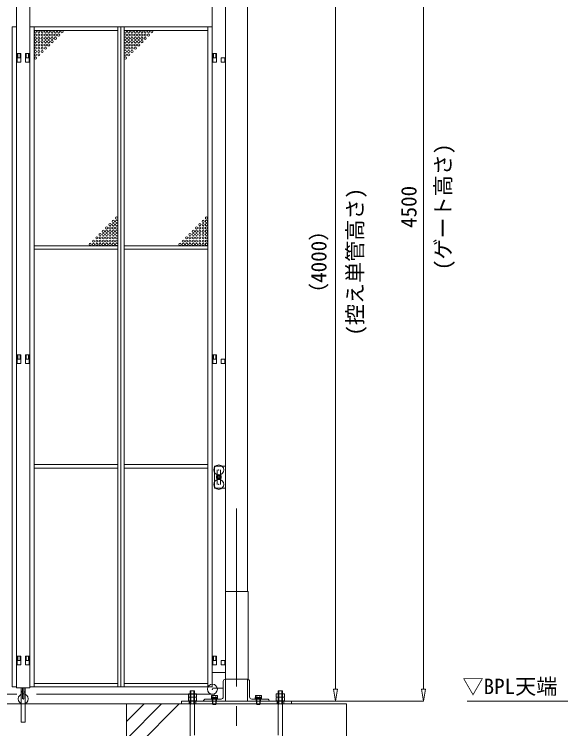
# Model space of a CAD drawing. Units: millimetres, scale not verified. Extents: x -10075 to 10075, y -16938 to 16938.
# Drawn here: x 615 to 3099, y 6100 to 9351 of the extents above; entities that cross this region are included whole.
import ezdxf
from ezdxf.enums import TextEntityAlignment as Align

# ---------------------------------------------------------------- set-up
doc = ezdxf.new("R2010")
doc.units = ezdxf.units.MM
doc.header["$LTSCALE"] = 90
doc.header["$PDMODE"] = 32
doc.header["$PDSIZE"] = 45
for name, pattern in [('CHAIN2', [12, 9, -1, 1, -1]), ('DASHED1', [1.8, 1.2, -0.6]), ('DOUBLE_CHAIN2', [12.8, 9, -1, 0.6, -0.6, 0.6, -1])]:
    doc.linetypes.add(name, pattern=pattern)
for name, color, linetype, lineweight in [('0-2_ACCG-3018', 134, 'Continuous', 18), ('0-5_ﾍﾞｰｽﾗｲﾝ', 134, 'Continuous', 18), ('0-6_ﾎﾞﾙﾄ類', 134, 'Continuous', 18), ('0-8_ﾜｲﾔｰﾛｰﾌﾟ', 134, 'DOUBLE_CHAIN2', 18), ('0-A_基礎工事用PCA大', 134, 'Continuous', 18), ('0-C_寸法', 134, 'Continuous', 18), ('0-D_側固定棒', 134, 'Continuous', 18), ('1-1_中央走行棒', 134, 'Continuous', 18), ('1-6_通芯', 134, 'CHAIN2', 18), ('1-9_標準ﾊﾟﾈﾙ', 134, 'Continuous', 18), ('1-A_標準柱', 134, 'Continuous', 18), ('1-B_文字', 134, 'Continuous', 18), ('1-C_落とし棒', 134, 'Continuous', 18)]:
    doc.layers.add(name, color=color, linetype=linetype, lineweight=lineweight)
doc.styles.add('ＭＳ ゴシック', font='')
doc.styles.get('ＭＳ ゴシック').set_extended_font_data('MS Gothic')

msp = doc.modelspace()

# ---------------------------------------------------------------- linework, layer by layer
at = {"layer": '0-2_ACCG-3018'}
for centre in [(711.59, 9271.56), (726.59, 9271.56), (741.59, 9271.56), (756.58, 9271.56), (771.59, 9271.56), (786.59, 9271.56), (801.58, 9271.56), (816.59, 9271.56), (831.59, 9271.56), (1120.09, 9271.56), (1135.09, 9271.56), (1150.09, 9271.56), (1165.09, 9271.56), (1180.09, 9271.56), (1195.09, 9271.56), (1210.09, 9271.56), (1225.09, 9271.56), (1240.09, 9271.56), (711.59, 9256.56), (711.59, 9241.56), (726.59, 9256.56), (726.59, 9241.56), (741.59, 9256.56), (741.59, 9241.56), (756.58, 9256.56), (756.58, 9241.56), (771.59, 9256.56), (771.59, 9241.56), (786.59, 9256.56), (786.59, 9241.56), (801.58, 9256.56), (801.58, 9241.56), (816.59, 9256.56), (1120.09, 9256.56), (1120.09, 9241.56), (1135.09, 9256.56), (1135.09, 9241.56), (1150.09, 9256.56), (1150.09, 9241.56), (1165.09, 9256.56), (1165.09, 9241.56), (1180.09, 9256.56), (1180.09, 9241.56), (1195.09, 9256.56), (1195.09, 9241.56), (1210.09, 9256.56), (1210.09, 9241.56), (1225.09, 9256.56), (711.59, 9226.56), (711.59, 9211.56), (711.59, 9196.56), (726.59, 9226.56), (726.59, 9211.56), (726.59, 9196.56), (741.59, 9226.56), (741.59, 9211.56), (741.59, 9196.56), (756.58, 9226.56), (756.58, 9211.56), (756.58, 9196.56), (771.59, 9226.56), (771.59, 9211.56), (786.59, 9226.56), (1120.09, 9226.56), (1120.09, 9211.56), (1120.09, 9196.56), (1135.09, 9226.56), (1135.09, 9211.56), (1135.09, 9196.56), (1150.09, 9226.56), (1150.09, 9211.56), (1150.09, 9196.56), (1165.09, 9226.56), (1165.09, 9211.56), (1165.09, 9196.56), (1180.09, 9226.56), (1180.09, 9211.56), (1195.09, 9226.56), (711.59, 9181.56), (711.59, 9166.56), (726.59, 9181.56), (726.59, 9166.56), (741.59, 9181.56), (1120.09, 9181.56), (1120.09, 9166.56), (1135.09, 9181.56), (1135.09, 9166.56), (1150.09, 9181.56), (711.59, 9151.56), (1120.09, 9151.56), (1080.09, 8423.56), (1488.59, 8423.56), (1050.09, 8393.56), (1065.09, 8408.56), (1065.09, 8393.56), (1080.09, 8408.56), (1080.09, 8393.56), (1458.58, 8393.56), (1473.59, 8408.56), (1473.59, 8393.56), (1488.59, 8408.56), (1488.59, 8393.56), (1020.09, 8363.56), (1035.09, 8378.56), (1035.09, 8363.56), (1050.09, 8378.56), (1050.09, 8363.56), (1065.09, 8378.56), (1065.09, 8363.56), (1080.09, 8378.56), (1080.09, 8363.56), (1428.59, 8363.56), (1443.59, 8378.56), (1443.59, 8363.56), (1458.58, 8378.56), (1458.58, 8363.56), (1473.59, 8378.56), (1473.59, 8363.56), (1488.59, 8378.56), (1488.59, 8363.56), (975.09, 8318.56), (990.09, 8333.56), (990.09, 8318.56), (1005.09, 8348.56), (1005.09, 8333.56), (1005.09, 8318.56), (1020.09, 8348.56), (1020.09, 8333.56), (1020.09, 8318.56), (1035.09, 8348.56), (1035.09, 8333.56), (1035.09, 8318.56), (1050.09, 8348.56), (1050.09, 8333.56), (1050.09, 8318.56), (1065.09, 8348.56), (1065.09, 8333.56), (1065.09, 8318.56), (1080.09, 8348.56), (1080.09, 8333.56), (1080.09, 8318.56), (1383.59, 8318.56), (1398.59, 8333.56), (1398.59, 8318.56), (1413.59, 8348.56), (1413.59, 8333.56), (1413.59, 8318.56), (1428.59, 8348.56), (1428.59, 8333.56), (1428.59, 8318.56), (1443.59, 8348.56), (1443.59, 8333.56), (1443.59, 8318.56), (1458.58, 8348.56), (1458.58, 8333.56), (1458.58, 8318.56), (1473.59, 8348.56), (1473.59, 8333.56), (1473.59, 8318.56), (1488.59, 8348.56), (1488.59, 8333.56), (1488.59, 8318.56), (960.09, 8303.56), (975.09, 8303.56), (990.09, 8303.56), (1005.09, 8303.56), (1020.09, 8303.56), (1035.09, 8303.56), (1050.09, 8303.56), (1065.09, 8303.56), (1080.09, 8303.56), (1368.59, 8303.56), (1383.59, 8303.56), (1398.59, 8303.56), (1413.59, 8303.56), (1428.59, 8303.56), (1443.59, 8303.56), (1458.58, 8303.56), (1473.59, 8303.56), (1488.59, 8303.56)]:
    msp.add_circle(centre, 5, dxfattribs=at)
at = {"layer": '0-5_ﾍﾞｰｽﾗｲﾝ'}
for p, q in [((-9675.16, 6212.5), (2124.84, 6212.5)), ((1874.83, 6224.5), (2474.84, 6224.5)), ((4324.84, 6224.5), (2673.77, 6224.5))]:
    msp.add_line(p, q, dxfattribs=at)
at = {"layer": '0-6_ﾎﾞﾙﾄ類'}
for p, q in [((1415.31, 6244.53), (1415.31, 6259.1)), ((1434.37, 6244.53), (1434.37, 6259.1)), ((1513.01, 6251.5), (1511.17, 6250.45)), ((1511.17, 6250.45), (1511.17, 6241.7)), ((1513.01, 6251.5), (1536.68, 6251.5)), ((1518, 6250.45), (1518, 6241.7)), ((1531.67, 6250.45), (1531.67, 6241.7)), ((1536.68, 6251.5), (1538.51, 6250.45)), ((1538.51, 6250.45), (1538.51, 6241.7)), ((1713.01, 6251.5), (1711.17, 6250.45)), ((1711.17, 6250.45), (1711.17, 6241.7)), ((1713.01, 6251.5), (1736.68, 6251.5)), ((1718.01, 6250.45), (1718.01, 6241.7)), ((1731.67, 6250.45), (1731.67, 6241.7)), ((1736.68, 6251.5), (1738.5, 6250.45)), ((1738.5, 6250.45), (1738.5, 6241.7)), ((1815.32, 6244.53), (1815.32, 6259.1)), ((1834.36, 6244.53), (1834.36, 6259.1)), ((1415.31, 6241.67), (1415.31, 6227.1)), ((1434.37, 6241.67), (1434.37, 6227.1)), ((1511.17, 6241.7), (1538.51, 6241.7)), ((1513.59, 6241.5), (1536.08, 6241.5)), ((1516.84, 6212.5), (1516.84, 6234.5)), ((1516.84, 6212.5), (1518.07, 6209.7)), ((1518.07, 6209.7), (1518.07, 6234.5)), ((1523.65, 6238.5), (1524.72, 6234.5)), ((1524.96, 6238.5), (1526.03, 6234.5)), ((1532.84, 6212.5), (1532.84, 6234.5)), ((1711.17, 6241.7), (1738.5, 6241.7)), ((1713.59, 6241.5), (1736.08, 6241.5)), ((1716.84, 6212.5), (1716.84, 6234.5)), ((1716.84, 6212.5), (1718.06, 6209.7)), ((1718.06, 6209.7), (1718.06, 6234.5)), ((1723.64, 6238.5), (1724.71, 6234.5)), ((1724.97, 6238.5), (1726.04, 6234.5)), ((1732.84, 6212.5), (1732.84, 6234.5)), ((1815.32, 6241.67), (1815.32, 6227.1)), ((1834.36, 6241.67), (1834.36, 6227.1))]:
    msp.add_line(p, q, dxfattribs=at)
for points in [[(1406.37, 6244.53), (1406.37, 6259.1), (1443.31, 6259.1), (1443.31, 6244.53), (1440.84, 6243.1), (1408.84, 6243.1)], [(1406.37, 6241.67), (1406.37, 6227.1), (1443.31, 6227.1), (1443.31, 6241.67), (1440.84, 6243.1), (1408.84, 6243.1)], [(1806.36, 6244.53), (1806.36, 6259.1), (1843.32, 6259.1), (1843.32, 6244.53), (1840.84, 6243.1), (1808.84, 6243.1)], [(1806.36, 6241.67), (1806.36, 6227.1), (1843.32, 6227.1), (1843.32, 6241.67), (1840.84, 6243.1), (1808.84, 6243.1)], [(1406.84, 6227.1), (1442.84, 6227.1), (1442.84, 6224.5), (1406.84, 6224.5)], [(1538.84, 6241.5), (1538.84, 6238.5), (1510.84, 6238.5), (1510.84, 6241.5)], [(1510.84, 6238.5), (1538.84, 6238.5), (1538.84, 6234.5), (1510.84, 6234.5)], [(1738.84, 6241.5), (1738.84, 6238.5), (1710.84, 6238.5), (1710.84, 6241.5)], [(1710.84, 6238.5), (1738.84, 6238.5), (1738.84, 6234.5), (1710.84, 6234.5)], [(1806.84, 6227.1), (1842.84, 6227.1), (1842.84, 6224.5), (1806.84, 6224.5)]]:
    msp.add_lwpolyline(points, close=True, dxfattribs=at)
for points in [[(1516.84, 6212.5), (1532.84, 6212.5), (1531.61, 6209.7)], [(1518.07, 6209.7), (1531.61, 6209.7), (1531.61, 6234.5)], [(1716.84, 6212.5), (1732.84, 6212.5), (1731.61, 6209.7)], [(1718.06, 6209.7), (1731.61, 6209.7), (1731.61, 6234.5)]]:
    msp.add_lwpolyline(points, dxfattribs=at)
for centre, radius, start, end in [((1410.84, 6252.28), 8.96, 240.0064, 300.0064), ((1410.84, 6233.92), 8.96, 60.0064, 120.0064), ((1424.84, 6210.65), 32.45, 72.93497, 107.07105), ((1424.84, 6275.56), 32.45, 252.93497, 287.07105), ((1438.84, 6252.27), 8.95, 239.98131, 300.0315), ((1438.84, 6233.93), 8.95, 59.98131, 120.0315), ((1514.59, 6245.45), 6.05, 55.616, 124.384), ((1524.84, 6228.89), 22.62, 72.412, 107.588), ((1535.09, 6245.45), 6.05, 55.616, 124.384), ((1714.59, 6245.45), 6.05, 55.616, 124.384), ((1724.84, 6228.89), 22.62, 72.412, 107.588), ((1735.09, 6245.45), 6.05, 55.616, 124.384), ((1810.84, 6252.28), 8.96, 240.0064, 300.0064), ((1810.84, 6233.92), 8.96, 60.0064, 120.0064), ((1824.84, 6210.65), 32.45, 72.93497, 107.07105), ((1824.84, 6275.56), 32.45, 252.93497, 287.07105), ((1838.84, 6252.27), 8.95, 239.98131, 300.0315), ((1838.84, 6233.93), 8.95, 59.98131, 120.0315), ((1513.59, 6241.7), 0.198, 180, 270), ((1536.08, 6241.7), 0.198, 270, 0), ((1713.59, 6241.7), 0.198, 180, 270), ((1736.08, 6241.7), 0.198, 270, 0)]:
    msp.add_arc(centre, radius, start, end, dxfattribs=at)
at = {"layer": '0-8_ﾜｲﾔｰﾛｰﾌﾟ'}
msp.add_line((1526.44, 6257.5), (-8276.76, 6257.5), dxfattribs=at)
at = {"layer": '0-A_基礎工事用PCA大'}
for p, q in [((1124.84, 5972.5), (1364.84, 6212.5)), ((1124.84, 6052.5), (1284.84, 6212.5)), ((1124.84, 6132.5), (1204.84, 6212.5))]:
    msp.add_line(p, q, dxfattribs=at)
at = {"layer": '0-A_基礎工事用PCA大', "linetype": 'DASHED1'}
for p, q in [((1410.15, 6224.5), (1410.15, 6212.5)), ((1439.84, 6224.5), (1439.84, 6212.5)), ((1516.84, 6224.5), (1516.84, 6212.5)), ((1532.84, 6224.5), (1532.84, 6212.5)), ((1716.84, 6224.5), (1716.84, 6212.5)), ((1732.84, 6224.5), (1732.84, 6212.5)), ((1809.84, 6224.5), (1809.84, 6212.5)), ((1839.84, 6224.5), (1839.84, 6212.5))]:
    msp.add_line(p, q, dxfattribs=at)
at = {"layer": '0-A_基礎工事用PCA大'}
for points in [[(1415.31, 5695.55), (1415.31, 6272.5), (1434.37, 6272.5), (1434.37, 6070.5)], [(1415.31, 6210), (1417.82, 6212.5), (1417.82, 6272.5), (1431.86, 6272.5), (1431.86, 6212.5), (1434.37, 6210)], [(1834.36, 5695.55), (1834.36, 6272.5), (1815.32, 6272.5), (1815.32, 6070.5)], [(1834.36, 6210), (1831.86, 6212.5), (1831.86, 6272.5), (1817.81, 6272.5), (1817.81, 6212.5), (1815.32, 6210)]]:
    msp.add_lwpolyline(points, dxfattribs=at)
for points in [[(1124.84, 5212.5), (2124.84, 5212.5), (2124.84, 6212.5), (1124.84, 6212.5)], [(1374.84, 6212.5), (1874.83, 6212.5), (1874.83, 6224.5), (1374.84, 6224.5)]]:
    msp.add_lwpolyline(points, close=True, dxfattribs=at)
at = {"layer": '0-C_寸法'}
for p, q in [((2474.84, 10669.5), (2474.84, 6279.5)), ((2074.84, 10169.5), (2074.84, 6279.5)), ((2065.67, 6279.5), (2074.84, 6224.5)), ((2065.67, 6279.5), (2084, 6279.5)), ((2074.84, 6224.5), (2084, 6279.5)), ((2465.68, 6279.5), (2474.84, 6224.5)), ((2465.68, 6279.5), (2484.01, 6279.5)), ((2474.84, 6224.5), (2484.01, 6279.5)), ((1675.84, 6224.5), (2475.84, 6224.5)), ((1764.3, 6224.5), (2075.84, 6224.5))]:
    msp.add_line(p, q, dxfattribs=at)
at = {"layer": '0-D_側固定棒'}
for p, q in [((1514.83, 7801.56), (1514.83, 9153.06)), ((1514.83, 6430.06), (1514.83, 7781.56))]:
    msp.add_line(p, q, dxfattribs=at)
msp.add_lwpolyline([(1514.83, 9173.06), (1514.83, 10025.06), (1574.84, 10025.06), (1574.84, 6355.06), (1514.83, 6355.06), (1514.83, 6410.06)], dxfattribs=at)
for points in [[(1534.49, 9133.06), (1517.19, 9133.06), (1517.19, 9153.06), (1534.49, 9153.06)], [(1572.49, 9133.06), (1555.19, 9133.06), (1555.19, 9153.06), (1572.49, 9153.06)], [(1534.49, 7761.56), (1517.19, 7761.56), (1517.19, 7781.56), (1534.49, 7781.56)], [(1572.49, 7761.56), (1555.19, 7761.56), (1555.19, 7781.56), (1572.49, 7781.56)], [(1549.75, 7253.56), (1554.65, 7245.06), (1549.75, 7236.56), (1539.93, 7236.56), (1535.02, 7245.06), (1539.93, 7253.56)], [(1534.49, 6390.06), (1517.19, 6390.06), (1517.19, 6410.06), (1534.49, 6410.06)], [(1572.49, 6390.06), (1555.19, 6390.06), (1555.19, 6410.06), (1572.49, 6410.06)]]:
    msp.add_lwpolyline(points, close=True, dxfattribs=at)
for radius in [11, 8.5, 4.76, 4.22]:
    msp.add_circle((1544.84, 7245.06), radius, dxfattribs=at)
for start, end in [(132.757, 167.243), (72.757, 107.243), (12.757, 47.243), (192.757, 227.243), (252.757, 287.243), (312.757, 347.243)]:
    msp.add_arc((1544.84, 7245.06), 8.9, start, end, dxfattribs=at)
at = {"layer": '1-1_中央走行棒'}
for p, q in [((625.34, 7801.56), (625.34, 9153.06)), ((685.34, 9153.06), (685.34, 7801.56)), ((625.34, 6430.06), (625.34, 7781.56)), ((685.34, 7781.56), (685.34, 6430.06)), ((646.89, 6285.06), (646.89, 6271.97)), ((651.89, 6285.06), (651.89, 6271.97)), ((658.89, 6271.97), (658.89, 6285.06)), ((663.89, 6271.97), (663.89, 6285.06)), ((652.84, 6235.56), (652.84, 6270.56)), ((657.84, 6270.56), (657.84, 6235.56))]:
    msp.add_line(p, q, dxfattribs=at)
for points in [[(625.34, 9173.06), (625.34, 10505.06), (630.34, 10505.06)], [(680.34, 10505.06), (685.34, 10505.06), (685.34, 9173.06)], [(685.34, 6410.06), (685.34, 6285.06), (625.34, 6285.06), (625.34, 6410.06)]]:
    msp.add_lwpolyline(points, dxfattribs=at)
for points in [[(644.99, 9133.06), (627.69, 9133.06), (627.69, 9153.06), (644.99, 9153.06)], [(682.99, 9133.06), (665.68, 9133.06), (665.68, 9153.06), (682.99, 9153.06)], [(644.99, 7761.56), (627.69, 7761.56), (627.69, 7781.56), (644.99, 7781.56)], [(682.99, 7761.56), (665.68, 7761.56), (665.68, 7781.56), (682.99, 7781.56)], [(644.99, 6390.06), (627.69, 6390.06), (627.69, 6410.06), (644.99, 6410.06)], [(682.99, 6390.06), (665.68, 6390.06), (665.68, 6410.06), (682.99, 6410.06)]]:
    msp.add_lwpolyline(points, close=True, dxfattribs=at)
for radius, start, end in [(8.5, 180, 252.53653), (3.5, 180, 223.21338), (8.5, 286.74649, 360), (3.5, 314.40796, 360)]:
    msp.add_arc((655.39, 6271.97), radius, start, end, dxfattribs=at)
msp.add_point((655.34, 6235.56), dxfattribs=at)
at = {"layer": '1-6_通芯'}
msp.add_line((1624.84, 5212.5), (1624.84, 7124.5), dxfattribs=at)
at = {"layer": '1-9_標準ﾊﾟﾈﾙ'}
for p, q in [((628.63, 9173.06), (628.63, 9153.06)), ((682.05, 9173.06), (682.05, 9153.06)), ((1518.13, 9173.06), (1518.13, 9153.06)), ((628.63, 7801.56), (628.63, 7781.56)), ((682.05, 7801.56), (682.05, 7781.56)), ((1518.13, 7801.56), (1518.13, 7781.56)), ((628.63, 6430.06), (628.63, 6410.06)), ((682.05, 6430.06), (682.05, 6410.06)), ((1518.13, 6430.06), (1518.13, 6410.06))]:
    msp.add_line(p, q, dxfattribs=at)
at = {"layer": '1-9_標準ﾊﾟﾈﾙ', "linetype": 'DASHED1'}
for p, q in [((630.84, 9173.06), (630.84, 9153.06)), ((641.84, 9173.06), (641.84, 9153.06)), ((668.84, 9173.06), (668.84, 9153.06)), ((679.84, 9173.06), (679.84, 9153.06)), ((1520.34, 9173.06), (1520.34, 9153.06)), ((1531.34, 9173.06), (1531.34, 9153.06)), ((630.84, 7801.56), (630.84, 7781.56)), ((641.84, 7801.56), (641.84, 7781.56)), ((668.84, 7801.56), (668.84, 7781.56)), ((679.84, 7801.56), (679.84, 7781.56)), ((1520.34, 7801.56), (1520.34, 7781.56)), ((1531.34, 7801.56), (1531.34, 7781.56)), ((630.84, 6430.06), (630.84, 6410.06)), ((641.84, 6430.06), (641.84, 6410.06)), ((668.84, 6430.06), (668.84, 6410.06)), ((679.84, 6430.06), (679.84, 6410.06)), ((1520.34, 6430.06), (1520.34, 6410.06)), ((1531.34, 6430.06), (1531.34, 6410.06))]:
    msp.add_line(p, q, dxfattribs=at)
at = {"layer": '1-9_標準ﾊﾟﾈﾙ'}
for points in [[(624.84, 9293.06), (605.09, 9293.06), (605.09, 6290.06), (624.84, 6290.06)], [(685.84, 9293.06), (705.59, 9293.06), (705.59, 6290.06), (685.84, 6290.06)], [(1086.09, 9293.06), (705.59, 9293.06), (705.59, 9277.56), (1086.09, 9277.56)], [(1100.09, 9293.06), (1086.09, 9293.06), (1086.09, 6290.06), (1100.09, 6290.06)], [(1100.09, 9293.06), (1114.09, 9293.06), (1114.09, 6290.06), (1100.09, 6290.06)], [(1114.09, 9293.06), (1494.59, 9293.06), (1494.59, 9277.56), (1114.09, 9277.56)], [(1514.34, 9293.06), (1494.59, 9293.06), (1494.59, 6290.06), (1514.34, 6290.06)], [(1086.09, 8297.56), (705.59, 8297.56), (705.59, 8281.56), (1086.09, 8281.56)], [(1114.09, 8297.56), (1494.59, 8297.56), (1494.59, 8281.56), (1114.09, 8281.56)], [(1086.09, 7301.56), (705.59, 7301.56), (705.59, 7285.56), (1086.09, 7285.56)], [(1114.09, 7301.56), (1494.59, 7301.56), (1494.59, 7285.56), (1114.09, 7285.56)], [(1086.09, 6290.06), (705.59, 6290.06), (705.59, 6305.56), (1086.09, 6305.56)], [(1114.09, 6290.06), (1494.59, 6290.06), (1494.59, 6305.56), (1114.09, 6305.56)]]:
    msp.add_lwpolyline(points, close=True, dxfattribs=at)
for points in [[(624.84, 9153.06), (644.84, 9153.06), (644.84, 9173.06), (624.84, 9173.06)], [(685.84, 9153.06), (665.84, 9153.06), (665.84, 9173.06), (685.84, 9173.06)], [(1514.34, 9153.06), (1534.34, 9153.06), (1534.34, 9173.06), (1514.34, 9173.06)], [(624.84, 7781.56), (644.84, 7781.56), (644.84, 7801.56), (624.84, 7801.56)], [(685.84, 7781.56), (665.84, 7781.56), (665.84, 7801.56), (685.84, 7801.56)], [(1514.34, 7781.56), (1534.34, 7781.56), (1534.34, 7801.56), (1514.34, 7801.56)], [(624.84, 6410.06), (644.84, 6410.06), (644.84, 6430.06), (624.84, 6430.06)], [(685.84, 6410.06), (665.84, 6410.06), (665.84, 6430.06), (685.84, 6430.06)], [(1514.34, 6410.06), (1534.34, 6410.06), (1534.34, 6430.06), (1514.34, 6430.06)]]:
    msp.add_lwpolyline(points, dxfattribs=at)
at = {"layer": '1-A_標準柱'}
for p, q in [((1574.84, 6724.5), (1574.84, 10174.5)), ((1674.84, 6724.5), (1674.84, 10174.5)), ((1537.33, 7277.5), (1537.33, 7253.11)), ((1552.34, 7253.11), (1552.34, 7277.5)), ((1537.33, 7237.02), (1537.33, 7211.5)), ((1552.34, 7211.5), (1552.34, 7237.02)), ((1564.84, 6314.5), (1564.84, 6244.5)), ((1684.84, 6314.5), (1684.84, 6244.5)), ((1554.84, 6234.5), (1484.84, 6234.5)), ((1574.84, 6224.5), (1674.84, 6224.5)), ((1694.83, 6234.5), (1764.84, 6234.5))]:
    msp.add_line(p, q, dxfattribs=at)
at = {"layer": '1-A_標準柱', "linetype": 'DASHED1'}
for p, q in [((1514.83, 6234.5), (1514.83, 6224.5)), ((1534.84, 6234.5), (1534.84, 6224.5)), ((1714.84, 6234.5), (1714.84, 6224.5)), ((1734.84, 6234.5), (1734.84, 6224.5))]:
    msp.add_line(p, q, dxfattribs=at)
at = {"layer": '1-A_標準柱'}
for points in [[(1574.84, 7294.5), (1524.84, 7294.5), (1524.84, 7194.5), (1574.84, 7194.5)], [(1678.04, 6724.5), (1574.84, 6724.5), (1574.84, 6324.5), (1678.04, 6324.5)]]:
    msp.add_lwpolyline(points, close=True, dxfattribs=at)
for points in [[(1474.84, 6224.5), (1574.84, 6224.5), (1574.84, 6324.5)], [(1774.84, 6224.5), (1674.84, 6224.5), (1674.84, 6324.5)], [(1515.84, 6284.5), (1564.84, 6284.5), (1564.84, 6274.5)]]:
    msp.add_lwpolyline(points, dxfattribs=at)
for centre, start, end in [((1574.84, 6314.5), 90, 180), ((1674.84, 6314.5), 0, 90), ((1554.84, 6244.5), 270, 360), ((1694.83, 6244.5), 180, 270), ((1484.84, 6224.5), 90, 180), ((1764.84, 6224.5), 0, 90)]:
    msp.add_arc(centre, 10, start, end, dxfattribs=at)
for p in [(1544.84, 7277.5), (1544.84, 7211.5), (1515.84, 6279.5)]:
    msp.add_point(p, dxfattribs=at)
at = {"layer": '1-C_落とし棒'}
msp.add_lwpolyline([(663.89, 6285.06), (663.89, 6128.86), (646.89, 6128.86), (646.89, 6285.06)], close=True, dxfattribs=at)

# ---------------------------------------------------------------- texts
at = {"layer": '0-C_寸法', "style": 'ＭＳ ゴシック'}
for s, p in [('(ゲート高さ)', (2620.44, 8186.5)), ('4500', (2464.94, 8378.5)), ('(控え単管高さ)', (2220.43, 7888.5)), ('（4000）', (2055.56, 8032.5))]:
    msp.add_text(s, height=70.38, rotation=90, dxfattribs=at).set_placement(p, align=Align.BOTTOM_LEFT)
at = {"layer": '1-B_文字', "style": 'ＭＳ ゴシック'}
msp.add_text('▽BPL天端', height=70.38, dxfattribs=at).set_placement((2652.65, 6235.9), align=Align.BOTTOM_LEFT)

doc.saveas('drawing.dxf')
